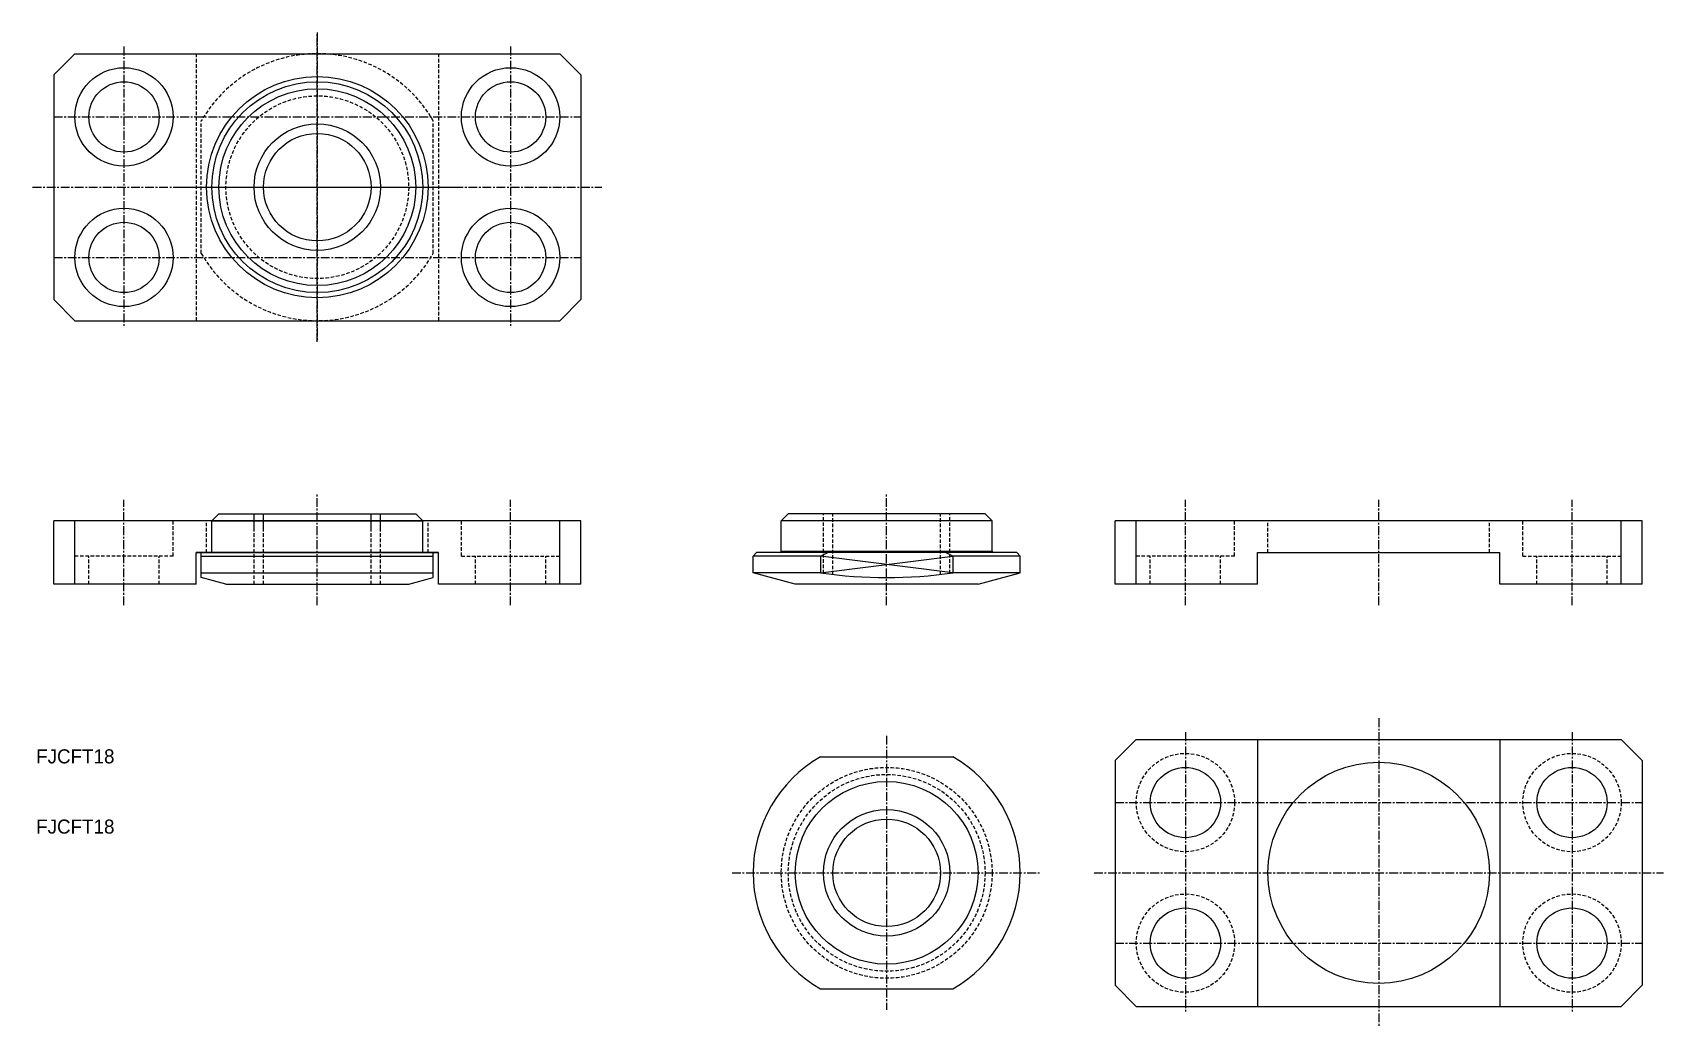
# Model space of a CAD drawing. Extents: x 127 to 359, y 135 to 276.
import ezdxf

# ---------------------------------------------------------------- set-up
doc = ezdxf.new("R2010")
doc.units = 0
doc.linetypes.add('CENTER', pattern=[2, 1.25, -0.25, 0.25, -0.25])
doc.linetypes.add('DASHED', pattern=[0.75, 0.5, -0.25])
doc.layers.get('0').update_dxf_attribs({"linetype": 'CONTINUOUS'})
doc.layers.add('CENTER', color=1, linetype='CENTER')

msp = doc.modelspace()

# ---------------------------------------------------------------- linework, layer by layer
for p, q in [((130, 270.47), (133, 273.47)), ((133, 273.47), (202, 273.47)), ((205, 270.47), (202, 273.47)), ((130, 270.47), (130, 238.47)), ((205, 270.47), (205, 238.47)), ((133, 235.47), (130, 238.47)), ((202, 235.47), (205, 238.47)), ((133, 235.47), (202, 235.47)), ((205, 206.97), (130, 206.97)), ((130, 197.97), (130, 206.97)), ((133, 197.97), (133, 206.97)), ((152.5, 206.97), (153.5, 207.97)), ((152.5, 206.97), (182.5, 206.97)), ((153.5, 207.97), (181.5, 207.97)), ((182.5, 206.97), (181.5, 207.97)), ((202, 197.97), (202, 206.97)), ((205, 197.97), (205, 206.97)), ((233.5, 206.97), (234.5, 207.97)), ((263.5, 206.97), (233.5, 206.97)), ((233.5, 202.67), (233.5, 206.97)), ((262.5, 207.97), (234.5, 207.97)), ((263.5, 206.97), (262.5, 207.97)), ((263.5, 202.67), (263.5, 206.97)), ((356, 206.97), (281, 206.97)), ((281, 197.97), (281, 206.97)), ((284, 197.97), (284, 206.97)), ((353, 197.97), (353, 206.97)), ((356, 197.97), (356, 206.97)), ((150.25, 202.47), (184.75, 202.47)), ((184.75, 202.47), (150.25, 202.47)), ((150.25, 197.97), (150.25, 202.47)), ((151, 198.91), (151, 202.47)), ((151, 201.97), (184, 201.97)), ((184, 198.91), (184, 202.47)), ((184.75, 197.97), (184.75, 202.47)), ((229.5, 201.97), (230, 202.47)), ((239.08, 201.97), (229.5, 201.97)), ((229.5, 199.58), (229.5, 201.97)), ((233.3, 202.47), (230, 202.47)), ((263.7, 202.47), (233.3, 202.47)), ((233.5, 202.67), (263.5, 202.67)), ((239.08, 201.97), (240.13, 202.47)), ((239.08, 201.97), (239.08, 199.58)), ((257.92, 201.97), (256.87, 202.47)), ((267.5, 201.97), (257.92, 201.97)), ((257.92, 201.97), (257.92, 199.58)), ((267, 202.47), (263.7, 202.47)), ((267.5, 201.97), (267, 202.47)), ((267.5, 199.58), (267.5, 201.97)), ((301.25, 202.47), (335.75, 202.47)), ((301.25, 197.97), (301.25, 202.47)), ((335.75, 197.97), (335.75, 202.47)), ((151, 199.58), (184, 199.58)), ((239.08, 199.58), (229.5, 199.58)), ((235.5, 197.97), (229.5, 199.58)), ((267.5, 199.58), (257.92, 199.58)), ((261.5, 197.97), (267.5, 199.58)), ((150.25, 197.97), (130, 197.97)), ((154.5, 197.97), (151, 198.91)), ((154.5, 197.97), (180.5, 197.97)), ((180.5, 197.97), (184, 198.91)), ((205, 197.97), (184.75, 197.97)), ((261.5, 197.97), (235.5, 197.97)), ((301.25, 197.97), (281, 197.97)), ((356, 197.97), (335.75, 197.97)), ((281, 172.89), (284, 175.89)), ((284, 175.89), (353, 175.89)), ((301.25, 175.89), (301.25, 137.89)), ((335.75, 175.89), (335.75, 137.89)), ((356, 172.89), (353, 175.89)), ((239.08, 173.39), (257.92, 173.39)), ((281, 172.89), (281, 140.89)), ((356, 172.89), (356, 140.89)), ((239.08, 140.39), (257.92, 140.39)), ((284, 137.89), (281, 140.89)), ((353, 137.89), (356, 140.89)), ((284, 137.89), (353, 137.89))]:
    msp.add_line(p, q)
at = {"color": 3, "linetype": 'DASHED'}
for p, q in [((150.25, 273.47), (150.25, 235.47)), ((184.75, 273.47), (184.75, 235.47)), ((151, 245.05), (151, 263.89)), ((184, 245.05), (184, 263.89)), ((133, 201.97), (133, 206.97)), ((147, 201.97), (147, 206.97)), ((151.75, 202.47), (151.75, 206.97)), ((158.5, 197.97), (158.5, 207.97)), ((158.5, 205.97), (158.5, 207.97)), ((159.85, 197.97), (159.85, 207.97)), ((159.85, 205.97), (159.85, 207.97)), ((175.15, 197.97), (175.15, 207.97)), ((175.15, 205.97), (175.15, 207.97)), ((176.5, 197.97), (176.5, 207.97)), ((176.5, 205.97), (176.5, 207.97)), ((183.25, 202.47), (183.25, 206.97)), ((188, 201.97), (188, 206.97)), ((202, 201.97), (202, 206.97)), ((239.5, 199.52), (239.5, 207.97)), ((240.85, 199.35), (240.85, 207.97)), ((256.15, 199.35), (256.15, 207.97)), ((257.5, 199.52), (257.5, 207.97)), ((284, 201.97), (284, 206.97)), ((298, 201.97), (298, 206.97)), ((302.75, 202.47), (302.75, 206.97)), ((334.25, 202.47), (334.25, 206.97)), ((339, 201.97), (339, 206.97)), ((353, 201.97), (353, 206.97)), ((147, 201.97), (133, 201.97)), ((135, 197.97), (135, 201.97)), ((145, 197.97), (145, 201.97)), ((188, 201.97), (202, 201.97)), ((190, 197.97), (190, 201.97)), ((200, 197.97), (200, 201.97)), ((298, 201.97), (284, 201.97)), ((286, 197.97), (286, 201.97)), ((296, 197.97), (296, 201.97)), ((339, 201.97), (353, 201.97)), ((341, 197.97), (341, 201.97)), ((351, 197.97), (351, 201.97))]:
    msp.add_line(p, q, dxfattribs=at)
at = {"color": 3}
for p, q in [((152.5, 202.47), (152.5, 206.97)), ((182.5, 202.47), (182.5, 206.97)), ((257.92, 199.58), (239.08, 201.97)), ((239.08, 199.58), (257.92, 201.97))]:
    msp.add_line(p, q, dxfattribs=at)
for centre, radius in [((140, 264.47), 7), ((195, 264.47), 7), ((140, 264.47), 5), ((167.5, 254.47), 15.75), ((167.5, 254.47), 15), ((195, 264.47), 5), ((167.5, 254.47), 14), ((167.5, 254.47), 7.65), ((140, 244.47), 7), ((195, 244.47), 7), ((140, 244.47), 5), ((195, 244.47), 5), ((291, 166.89), 5), ((318.5, 156.89), 15.75), ((346, 166.89), 5), ((248.5, 156.89), 13), ((248.5, 156.89), 7.65), ((291, 146.89), 5), ((346, 146.89), 5)]:
    msp.add_circle(centre, radius)
at = {"color": 3, "linetype": 'DASHED'}
for centre, radius in [((167.5, 254.47), 13), ((248.5, 156.89), 15), ((291, 166.89), 7), ((346, 166.89), 7), ((248.5, 156.89), 14), ((291, 146.89), 7), ((346, 146.89), 7)]:
    msp.add_circle(centre, radius, dxfattribs=at)
at = {"color": 3}
for centre in [(167.5, 254.47), (248.5, 156.89)]:
    msp.add_circle(centre, 9, dxfattribs=at)
at = {"color": 3, "linetype": 'DASHED'}
for start, end in [(29.7243, 150.2757), (209.7243, 330.2757)]:
    msp.add_arc((167.5, 254.47), 19, start, end, dxfattribs=at)
for centre, radius, start, end in [((233.3, 202.67), 0.2, 270, 0), ((263.7, 202.67), 0.2, 180, 270), ((248.5, 265.49), 66.58, 261.8655, 278.1345), ((248.5, 156.89), 19, 119.7243, 240.2757), ((248.5, 156.89), 19, 299.7243, 60.2757)]:
    msp.add_arc(centre, radius, start, end)
at = {"layer": 'CENTER', "color": 1, "linetype": 'CENTER'}
for p, q in [((167.5, 232.47), (167.5, 276.47)), ((167.5, 276.47), (167.5, 232.47)), ((140, 274.47), (140, 234.47)), ((195, 274.47), (195, 234.47)), ((130, 264.47), (205, 264.47)), ((127, 254.47), (208, 254.47)), ((148, 254.47), (187, 254.47)), ((130, 244.47), (205, 244.47)), ((140, 194.97), (140, 209.97)), ((167.5, 194.97), (167.5, 210.97)), ((195, 194.97), (195, 209.97)), ((248.5, 194.97), (248.5, 210.97)), ((291, 194.97), (291, 209.97)), ((318.5, 194.97), (318.5, 209.97)), ((346, 194.97), (346, 209.97)), ((318.5, 178.89), (318.5, 134.89)), ((248.5, 176.39), (248.5, 137.39)), ((291, 176.89), (291, 136.89)), ((346, 176.89), (346, 136.89)), ((281, 166.89), (356, 166.89)), ((226.5, 156.89), (270.5, 156.89)), ((278, 156.89), (359, 156.89)), ((281, 146.89), (356, 146.89))]:
    msp.add_line(p, q, dxfattribs=at)

# ---------------------------------------------------------------- texts
for p in [(127.5, 172.47), (127.5, 162.47)]:
    msp.add_text('FJCFT18', height=2).set_placement(p)

doc.saveas('drawing.dxf')
